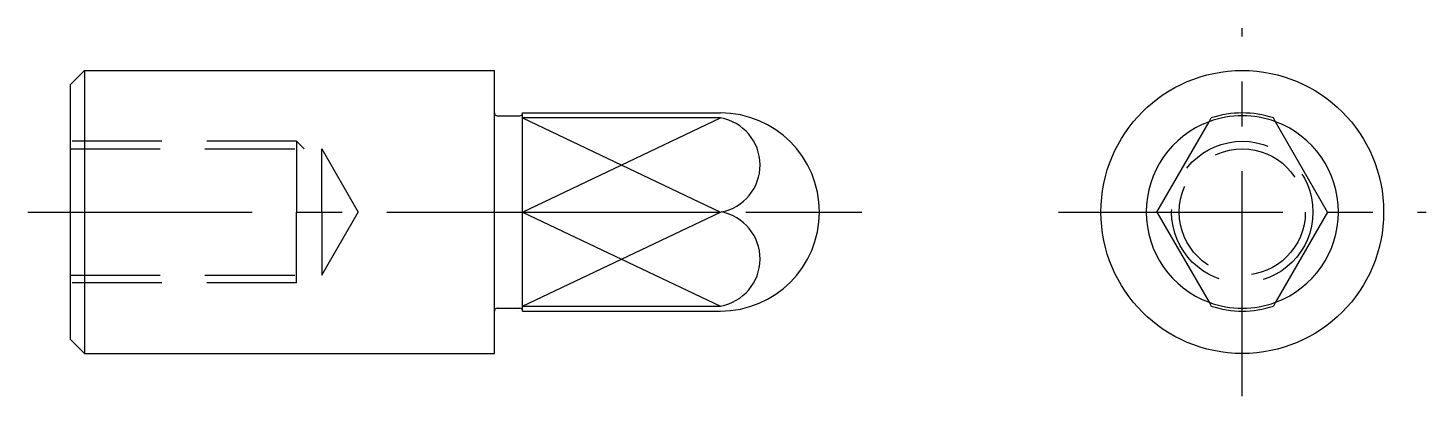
# Model space of a CAD drawing. Extents: x 38.1 to 87.6, y 15.6 to 65.3.
# Drawn here: x 38.15 to 87.61, y 52.33 to 65.33 of the extents above; entities outside this region: 2.
import ezdxf

# ---------------------------------------------------------------- set-up
doc = ezdxf.new("R2010")
doc.units = 0
doc.header["$LTSCALE"] = 0.25
doc.linetypes.add('CENTER', pattern=[50.8, 31.75, -6.35, 6.35, -6.35])
doc.linetypes.add('DASHED', pattern=[19.05, 12.7, -6.35])
doc.layers.get('0').update_dxf_attribs({"linetype": 'CONTINUOUS'})
doc.layers.add('4', color=3, linetype='CONTINUOUS')
doc.layers.add('CENTER', color=1, linetype='CENTER')
doc.styles.get("Standard").update_dxf_attribs({"font": 'txt.shx'})

msp = doc.modelspace()

# ---------------------------------------------------------------- linework, layer by layer
for p, q in [((40.146, 63.829), (39.646, 63.329)), ((40.146, 63.829), (54.646, 63.829)), ((40.146, 63.829), (40.146, 53.829)), ((54.646, 62.329), (54.646, 63.829)), ((39.646, 54.329), (39.646, 63.329)), ((54.646, 55.329), (54.646, 62.329)), ((55.646, 55.329), (55.646, 62.329)), ((55.646, 62.329), (62.646, 62.329)), ((54.746, 62.229), (55.546, 62.229)), ((62.646, 62.152), (55.646, 62.152)), ((78.087, 58.829), (79.929, 62.019)), ((79.929, 62.019), (80.005, 62.152)), ((82.282, 62.019), (82.205, 62.152)), ((84.124, 58.829), (82.282, 62.019)), ((55.646, 58.829), (62.646, 58.829)), ((78.087, 58.829), (79.929, 55.639)), ((84.124, 58.829), (82.282, 55.639)), ((54.746, 55.429), (55.546, 55.429)), ((55.646, 55.507), (62.646, 55.507)), ((79.929, 55.639), (80.005, 55.507)), ((82.282, 55.639), (82.205, 55.507)), ((54.646, 53.829), (54.646, 55.329)), ((55.646, 55.329), (62.646, 55.329)), ((40.146, 53.829), (39.646, 54.329)), ((40.146, 53.829), (54.646, 53.829))]:
    msp.add_line(p, q)
at = {"color": 3, "linetype": 'DASHED'}
for p, q in [((47.646, 61.329), (39.646, 61.329)), ((39.646, 61.059), (48.546, 61.059)), ((47.646, 61.329), (47.646, 58.829)), ((47.917, 61.059), (47.646, 61.329)), ((48.546, 58.829), (48.546, 61.059)), ((48.546, 61.059), (49.833, 58.829)), ((47.646, 56.329), (47.646, 58.829)), ((48.546, 56.6), (49.833, 58.829)), ((48.546, 58.829), (48.546, 56.6)), ((39.646, 56.6), (48.546, 56.6)), ((47.646, 56.329), (39.646, 56.329))]:
    msp.add_line(p, q, dxfattribs=at)
msp.add_circle((81.105, 58.829), 5)
for radius in [2.5, 2.23]:
    msp.add_circle((81.105, 58.829), radius, dxfattribs=at)
for centre, radius, start, end in [((54.746, 62.329), 0.1, 180, 270), ((55.546, 62.329), 0.1, 270, 0), ((62.646, 58.829), 3.5, 270, 90), ((81.105, 58.829), 3.5, 71.6823, 108.3177), ((62.358, 60.489), 1.688, 280.5089, 80.1809), ((81.105, 58.829), 3.4, 290.2411, 290.2411), ((81.105, 58.829), 3.4, 110.2411, 249.7589), ((81.105, 58.829), 3.4, 290.2411, 69.7589), ((62.358, 57.17), 1.688, 279.8191, 79.4911), ((54.746, 55.329), 0.1, 90, 180), ((55.546, 55.329), 0.1, 0, 90), ((81.105, 58.829), 3.4, 249.7589, 290.2411), ((81.105, 58.829), 3.5, 251.6823, 288.3177)]:
    msp.add_arc(centre, radius, start, end)
msp.add_arc((81.105, 58.829), 3.4, 69.7589, 110.2411, dxfattribs=at)
msp.add_point((54.646, 58.829))
at = {"layer": '4'}
for p, q in [((55.646, 62.152), (62.646, 58.829)), ((55.646, 58.829), (62.646, 62.152)), ((55.646, 55.507), (62.646, 58.829)), ((55.646, 58.829), (62.646, 55.507))]:
    msp.add_line(p, q, dxfattribs=at)
at = {"layer": 'CENTER', "color": 1, "linetype": 'CENTER'}
for p, q in [((81.105, 52.329), (81.105, 65.329)), ((38.146, 58.829), (67.646, 58.829)), ((74.605, 58.829), (87.605, 58.829))]:
    msp.add_line(p, q, dxfattribs=at)
msp.add_point((81.105, 58.829), dxfattribs=at)

# ---------------------------------------------------------------- texts
for s, p in [('JPQSTD10 - P7 - L15 - B8', (42.675, 20)), ('JPQSTD10', (42.675, 15.813))]:
    msp.add_text(s, height=2).set_placement(p)

doc.saveas('drawing.dxf')
